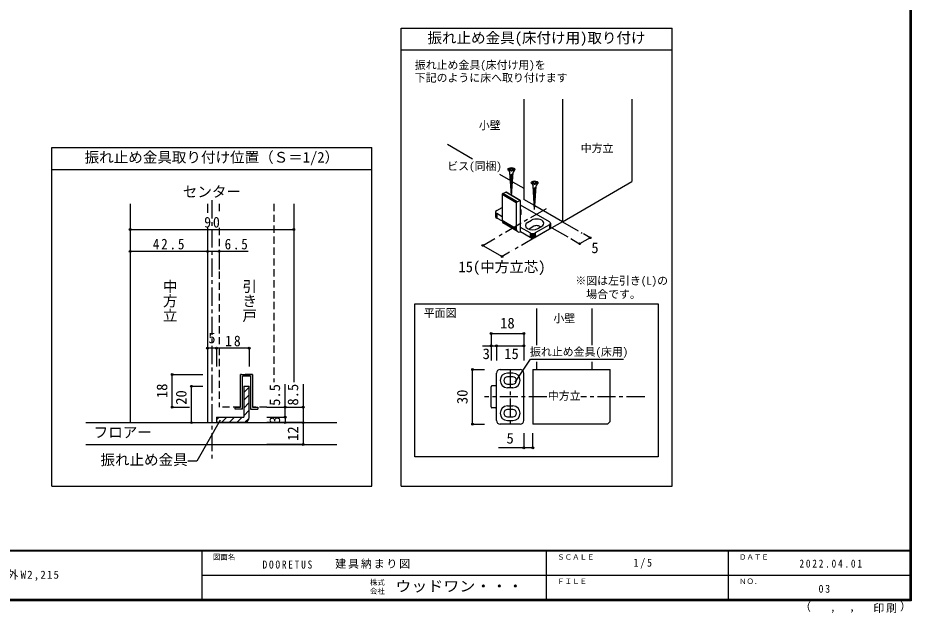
# Model space of a CAD drawing. Units: millimetres at full size, sheet at 1:5, with parts at other scales. Extents: x -973 to 977, y -718 to 696.
# Drawn here: x -251 to 977, y -718 to 100 of the extents above; entities that cross this region are included whole.
import ezdxf
from ezdxf.enums import TextEntityAlignment as Align

# ---------------------------------------------------------------- set-up
doc = ezdxf.new("R2010")
doc.units = ezdxf.units.MM
doc.header["$LTSCALE"] = 5
doc.header["$PDMODE"] = 32
doc.header["$PDSIZE"] = 2.5
doc.linetypes.add('CHAIN1', pattern=[8, 5, -1, 1, -1])
doc.linetypes.add('DASHED2', pattern=[3, 2, -1])
for name, color, linetype in [('0-6_扉', 6, 'Continuous'), ('0-7_金物', 7, 'Continuous'), ('0-A_文字', 3, 'Continuous'), ('0-B_寸法', 7, 'Continuous'), ('1-1_通り芯', 4, 'CHAIN1'), ('1-3_仕上げ', 2, 'Continuous'), ('1-4_枠', 3, 'Continuous'), ('1-6_扉', 7, 'DASHED2'), ('1-7_金物', 7, 'Continuous'), ('1-A_文字', 7, 'Continuous'), ('1-B_寸法', 7, 'Continuous'), ('F-1_枠', 7, 'Continuous')]:
    doc.layers.add(name, color=color, linetype=linetype)
doc.styles.add('@ＭＳ ゴシック', font='')
doc.styles.add('ＭＳ ゴシック', font='')
doc.styles.get('@ＭＳ ゴシック').set_extended_font_data('@MS Gothic')
doc.styles.get('ＭＳ ゴシック').set_extended_font_data('MS Gothic')

msp = doc.modelspace()

# ---------------------------------------------------------------- linework, layer by layer
at = {"layer": '0-6_扉', "color": 2}
for p, q in [((444.128, -11.613), (444.128, -149.351)), ((497.161, -11.613), (497.161, -179.97)), ((592.62, -11.613), (592.62, -124.856)), ((497.161, -179.97), (592.62, -124.856)), ((458.625, -157.722), (444.128, -149.351)), ((497.161, -179.97), (459.35, -158.14))]:
    msp.add_line(p, q, dxfattribs=at)
at = {"layer": '0-6_扉', "color": 7}
for p, q in [((339.404, -73.58), (373.697, -93.379)), ((410.736, -114.763), (425.751, -123.432)), ((428.507, -125.023), (444.128, -134.042))]:
    msp.add_line(p, q, dxfattribs=at)
at = {"layer": '0-7_金物'}
for p, q in [((423.196, -109.249), (425.021, -112.409)), ((423.302, -107.477), (423.302, -108.511)), ((423.302, -107.477), (426.665, -107.477)), ((423.302, -108.511), (426.665, -108.511)), ((426.665, -105.961), (427.699, -105.961)), ((426.665, -107.477), (426.665, -105.961)), ((426.665, -110.027), (426.665, -108.511)), ((426.665, -110.027), (427.699, -110.027)), ((427.699, -107.477), (427.699, -105.961)), ((427.699, -107.477), (431.062, -107.477)), ((427.699, -108.511), (431.062, -108.511)), ((427.699, -110.027), (427.699, -108.511)), ((431.167, -109.249), (429.343, -112.409)), ((431.062, -108.511), (431.062, -107.477)), ((427.094, -143.711), (425.021, -112.409)), ((429.238, -113.983), (425.274, -116.228)), ((429.13, -115.611), (425.374, -117.738)), ((429.023, -117.24), (425.474, -119.249)), ((428.915, -118.868), (425.574, -120.759)), ((428.807, -120.496), (425.674, -122.27)), ((428.699, -122.124), (425.774, -123.78)), ((427.262, -143.811), (429.343, -112.409)), ((428.591, -123.752), (425.874, -125.29)), ((428.483, -125.38), (425.974, -126.801)), ((428.375, -127.008), (426.074, -128.311)), ((428.268, -128.637), (426.174, -129.822)), ((428.16, -130.265), (426.274, -131.332)), ((428.052, -131.893), (426.374, -132.842)), ((427.944, -133.521), (426.474, -134.353)), ((455.016, -127.62), (456.84, -130.78)), ((455.122, -125.848), (455.122, -126.882)), ((455.122, -125.848), (458.484, -125.848)), ((455.122, -126.882), (458.484, -126.882)), ((459.001, -163.399), (456.84, -130.78)), ((461.058, -132.355), (457.093, -134.599)), ((460.95, -133.983), (457.194, -136.109)), ((458.484, -124.332), (459.518, -124.332)), ((458.484, -125.848), (458.484, -124.332)), ((458.484, -128.398), (458.484, -126.882)), ((458.484, -128.398), (459.518, -128.398)), ((459.001, -163.399), (461.162, -130.78)), ((459.518, -125.848), (459.518, -124.332)), ((459.518, -125.848), (462.881, -125.848)), ((459.518, -126.882), (462.881, -126.882)), ((459.518, -128.398), (459.518, -126.882)), ((462.987, -127.62), (461.162, -130.78)), ((462.881, -126.882), (462.881, -125.848)), ((414.527, -142.537), (414.527, -178.261)), ((433.811, -154.028), (414.527, -142.537)), ((433.843, -153.734), (414.56, -142.243)), ((433.939, -153.433), (414.655, -141.942)), ((434.091, -153.145), (414.808, -141.654)), ((434.289, -152.89), (415.006, -141.399)), ((434.52, -152.685), (415.237, -141.194)), ((415.485, -141.053), (419.315, -139.446)), ((434.768, -152.544), (415.485, -141.053)), ((438.846, -150.87), (419.563, -139.379)), ((439.077, -150.881), (419.794, -139.39)), ((439.276, -150.97), (419.992, -139.479)), ((427.836, -135.149), (426.575, -135.863)), ((427.728, -136.777), (426.675, -137.374)), ((427.62, -138.405), (426.775, -138.884)), ((427.512, -140.033), (426.875, -140.395)), ((427.405, -141.662), (426.975, -141.905)), ((460.842, -135.611), (457.294, -137.62)), ((460.735, -137.239), (457.394, -139.13)), ((460.627, -138.867), (457.494, -140.641)), ((460.519, -140.495), (457.594, -142.151)), ((460.411, -142.123), (457.694, -143.662)), ((460.303, -143.751), (457.794, -145.172)), ((460.195, -145.38), (457.894, -146.682)), ((460.087, -147.008), (457.994, -148.193)), ((439.556, -193.836), (439.556, -151.618)), ((479.331, -180.058), (439.556, -157.094)), ((459.979, -148.636), (458.094, -149.703)), ((459.872, -150.264), (458.194, -151.214)), ((459.764, -151.892), (458.294, -152.724)), ((459.656, -153.52), (458.394, -154.234)), ((459.548, -155.148), (458.494, -155.745)), ((459.44, -156.777), (458.594, -157.255)), ((459.332, -158.405), (458.695, -158.766)), ((405.388, -166.79), (405.388, -172.914)), ((405.558, -167.537), (405.558, -173.661)), ((406.058, -168.233), (406.058, -174.357)), ((406.852, -164.749), (414.527, -160.318)), ((406.852, -168.831), (406.852, -174.955)), ((414.527, -173.262), (406.852, -168.831)), ((439.833, -163.728), (439.833, -169.852)), ((459.224, -160.033), (458.795, -160.276)), ((414.631, -179.446), (406.852, -174.955)), ((434.006, -191.35), (414.723, -179.86)), ((434.58, -192.676), (415.297, -181.186)), ((435.493, -193.638), (416.21, -182.148)), ((449.279, -181.079), (454.582, -178.017)), ((479.331, -184.14), (459.885, -195.367)), ((479.331, -184.14), (479.331, -190.264)), ((480.125, -183.543), (480.125, -189.666)), ((480.625, -182.846), (480.625, -188.97)), ((480.795, -182.099), (480.795, -188.223)), ((452.814, -195.367), (439.556, -187.713)), ((452.814, -201.491), (439.556, -193.836)), ((458.118, -186.182), (452.814, -189.243)), ((452.814, -195.367), (452.814, -201.491)), ((453.85, -195.826), (453.85, -201.95)), ((455.056, -196.114), (455.056, -202.238)), ((456.35, -196.213), (456.35, -202.336)), ((457.644, -196.114), (457.644, -202.238)), ((458.85, -195.826), (458.85, -201.95)), ((479.331, -190.264), (459.885, -201.491)), ((459.885, -195.367), (459.885, -201.491)), ((463.421, -189.243), (468.724, -186.182)), ((294.161, -292.721), (629.02, -292.721)), ((629.02, -292.721), (629.02, -502.839))]:
    msp.add_line(p, q, dxfattribs=at)
for points in [[(434.768, -152.544), (438.598, -150.937), (419.315, -139.446)], [(433.811, -154.028), (433.811, -189.752), (414.527, -178.261)], [(629.02, -502.839), (294.161, -502.839), (294.161, -292.721)]]:
    msp.add_lwpolyline(points, dxfattribs=at)
for centre in [(427.182, -107.994), (459.001, -126.365)]:
    msp.add_ellipse(centre, major_axis=(4.71, 0), ratio=0.5, dxfattribs=at)
for centre, major_axis, ratio, start_param, end_param in [((415.485, -142.136), (0.64, 1.074), 0.663414, 0.73181839, 2.30261472), ((419.315, -140.529), (0.64, 1.074), 0.663414, 6.22960554, 7.0150037), ((434.768, -153.626), (0.64, 1.074), 0.663414, 0.73181839, 2.30261472), ((438.598, -152.019), (0.64, 1.074), 0.663414, 5.44420737, 7.0150037), ((410.388, -166.79), (-5, 0), 0.57735, 5.49778714, 7.06858347), ((429.833, -163.728), (10, 0), 0.57735, 6.04714601, 6.5192246), ((429.833, -169.852), (10, 0), 0.57735, 6.04714601, 6.5192246), ((410.388, -172.914), (-5, 0), 0.57735, 6.28318531, 7.06858347), ((420.272, -175.85), (3.839, 6.443), 0.663414, 2.30261472, 3.08801288), ((456.35, -185.161), (10, 0), 0.57735, 2.35619449, 5.49778714), ((461.653, -182.099), (10, 0), 0.57735, 5.49778714, 8.6393798), ((475.795, -182.099), (-5, 0), 0.57735, 2.35619449, 3.92699082), ((439.556, -187.341), (3.839, 6.443), 0.663414, 2.30261472, 3.87341104), ((456.35, -191.285), (5, 0), 0.57735, 2.35619449, 2.78022553), ((456.35, -193.326), (-5, 0), 0.57735, 0.78539816, 2.35619449), ((461.653, -188.223), (5, 0), 0.57735, 0.26179939, 2.35619449), ((475.795, -188.223), (-5, 0), 0.57735, 2.35619449, 3.14159265), ((456.35, -199.45), (-5, 0), 0.57735, 0.78539816, 2.35619449)]:
    msp.add_ellipse(centre, major_axis=major_axis, ratio=ratio, start_param=start_param, end_param=end_param, dxfattribs=at)
at = {"layer": '0-A_文字'}
for p, q in [((275.297, 85.992), (648.009, 85.992)), ((275.297, -543.141), (275.297, 85.992)), ((648.009, -543.141), (648.009, 85.992)), ((275.297, 55.992), (648.009, 55.992)), ((-204.703, -78.141), (235.297, -78.141)), ((-204.703, -543.141), (-204.703, -78.141)), ((235.297, -543.141), (235.297, -78.141)), ((-204.703, -108.141), (235.297, -108.141)), ((-204.703, -543.141), (235.297, -543.141)), ((275.297, -543.141), (648.009, -543.141))]:
    msp.add_line(p, q, dxfattribs=at)
at = {"layer": '0-A_文字', "color": 4}
for p, q in [((432.018, -400.383), (453.242, -369.015)), ((453.242, -369.015), (581.23, -369.015))]:
    msp.add_line(p, q, dxfattribs=at)
at = {"layer": '0-B_寸法', "color": 4, "linetype": 'CHAIN1'}
for p, q in [((475.064, -162.109), (406.493, -201.699)), ((497.161, -179.97), (427.696, -220.075)), ((497.161, -179.97), (524.267, -195.62)), ((482.866, -188.223), (512.263, -205.195))]:
    msp.add_line(p, q, dxfattribs=at)
at = {"layer": '0-B_寸法', "color": 4}
for p, q in [((387.709, -212.544), (404.352, -202.934)), ((512.263, -205.195), (520.904, -210.184)), ((535.198, -201.931), (520.904, -210.184)), ((535.198, -201.931), (526.227, -196.751)), ((387.709, -212.544), (414.225, -227.853)), ((424.683, -221.815), (414.225, -227.853))]:
    msp.add_line(p, q, dxfattribs=at)
at = {"layer": '0-B_寸法'}
for p in [(535.198, -201.931), (387.709, -212.544), (520.904, -210.184), (414.225, -227.853)]:
    msp.add_point(p, dxfattribs=at)
at = {"layer": '1-1_通り芯'}
msp.add_line((15.297, -150.494), (15.297, -508.431), dxfattribs=at)
at = {"layer": '1-3_仕上げ'}
for p, q in [((-158.209, -456.084), (187.285, -456.084)), ((-158.209, -486.084), (187.285, -486.084))]:
    msp.add_line(p, q, dxfattribs=at)
at = {"layer": '1-4_枠'}
for p, q in [((-97.203, -155.293), (-97.203, -456.084)), ((9.047, -155.293), (9.047, -167.939)), ((127.797, -155.293), (127.797, -400.491)), ((9.047, -188.458), (9.047, -456.084)), ((456.611, -383.121), (456.611, -458.121)), ((456.611, -383.121), (562.861, -383.121)), ((562.861, -454.585), (562.861, -383.121)), ((559.325, -458.121), (456.611, -458.121)), ((562.861, -454.585), (559.325, -458.121))]:
    msp.add_line(p, q, dxfattribs=at)
at = {"layer": '1-4_枠', "color": 7}
for p, q in [((461.611, -299.171), (461.611, -349.744)), ((537.861, -299.171), (537.861, -349.744)), ((461.611, -372.712), (461.611, -383.121)), ((537.861, -372.712), (537.861, -383.121))]:
    msp.add_line(p, q, dxfattribs=at)
at = {"layer": '1-4_枠', "color": 4, "linetype": 'CHAIN1'}
for p, q in [((425.361, -383.121), (425.361, -458.121)), ((475.96, -420.621), (389.907, -420.621)), ((610.361, -420.621), (522.685, -420.621))]:
    msp.add_line(p, q, dxfattribs=at)
at = {"layer": '1-6_扉'}
for p, q in [((25.297, -155.293), (25.297, -167.939)), ((100.297, -155.293), (100.297, -400.491)), ((25.297, -188.458), (25.297, -434.834)), ((70.922, -389.834), (54.672, -389.834)), ((54.672, -434.834), (54.672, -389.834)), ((70.922, -389.834), (70.922, -434.834)), ((54.672, -434.834), (25.297, -434.834)), ((90.922, -434.834), (70.922, -434.834))]:
    msp.add_line(p, q, dxfattribs=at)
at = {"layer": '1-7_金物'}
for p, q in [((54.672, -389.834), (70.922, -389.834)), ((68.422, -392.334), (57.172, -392.334)), ((57.172, -437.334), (57.172, -392.334)), ((68.422, -392.334), (68.422, -437.334)), ((70.922, -389.834), (70.922, -434.834)), ((406.611, -453.121), (406.611, -388.121)), ((411.611, -383.121), (439.111, -383.121)), ((429.111, -388.121), (421.611, -388.121)), ((444.111, -453.121), (444.111, -388.121)), ((429.111, -393.121), (421.611, -393.121)), ((421.611, -403.121), (429.111, -403.121)), ((399.111, -434.371), (399.111, -406.871)), ((405.361, -405.621), (400.361, -405.621)), ((429.111, -408.121), (421.611, -408.121)), ((57.172, -437.334), (47.172, -437.334)), ((68.422, -437.334), (78.422, -437.334)), ((405.361, -435.621), (400.361, -435.621)), ((421.611, -433.121), (429.111, -433.121)), ((429.111, -438.121), (421.611, -438.121)), ((421.611, -448.121), (429.111, -448.121)), ((421.611, -453.121), (429.111, -453.121)), ((439.111, -458.121), (411.611, -458.121))]:
    msp.add_line(p, q, dxfattribs=at)
at = {"layer": '1-7_金物', "color": 3}
for p, q in [((59.047, -406.084), (59.047, -448.584)), ((59.047, -406.084), (66.547, -406.084)), ((66.547, -448.584), (66.547, -406.084)), ((21.547, -448.584), (59.047, -448.584)), ((21.547, -448.584), (21.547, -456.084)), ((59.047, -456.084), (21.547, -456.084))]:
    msp.add_line(p, q, dxfattribs=at)
at = {"layer": '1-7_金物', "color": 4}
for p, q in [((59.047, -414.79), (66.547, -407.29)), ((59.047, -425.397), (66.547, -417.897)), ((59.047, -436.003), (66.547, -428.503)), ((59.047, -446.61), (66.547, -439.11)), ((21.547, -452.29), (25.253, -448.584)), ((28.36, -456.084), (35.86, -448.584)), ((38.967, -456.084), (46.466, -448.584)), ((49.573, -456.084), (57.073, -448.584)), ((60.282, -455.982), (66.447, -449.816))]:
    msp.add_line(p, q, dxfattribs=at)
at = {"layer": '1-7_金物'}
for points in [[(47.172, -437.334), (47.172, -434.834), (54.672, -434.834), (54.672, -389.834)], [(70.922, -434.834), (78.422, -434.834), (78.422, -437.334)]]:
    msp.add_lwpolyline(points, dxfattribs=at)
for centre, radius, start, end in [((411.611, -388.121), 5, 90, 180), ((421.611, -398.121), 10, 90, 270), ((429.111, -398.121), 10, 270, 90), ((439.111, -388.121), 5, 0, 90), ((421.611, -398.121), 5, 90, 270), ((429.111, -398.121), 5, 270, 90), ((400.361, -406.871), 1.25, 90, 180), ((405.361, -406.871), 1.25, 0, 90), ((400.361, -434.371), 1.25, 180, 270), ((405.361, -434.371), 1.25, 270, 0), ((421.611, -443.121), 10, 90, 270), ((421.611, -443.121), 5, 90, 270), ((429.111, -443.121), 10, 270, 90), ((429.111, -443.121), 5, 270, 90), ((411.611, -453.121), 5, 180, 270), ((439.111, -453.121), 5, 270, 0)]:
    msp.add_arc(centre, radius, start, end, dxfattribs=at)
at = {"layer": '1-7_金物', "color": 3}
msp.add_arc((59.047, -448.584), 7.5, 270, 0, dxfattribs=at)
at = {"layer": '1-A_文字'}
msp.add_lwpolyline([(26.847, -452.872), (-5.445, -508.803), (-17.945, -508.803)], dxfattribs=at)
at = {"layer": '1-B_寸法', "color": 4}
for p, q in [((-97.203, -190.723), (127.797, -190.723)), ((-97.203, -220.723), (-97.203, -245.723)), ((9.047, -220.723), (-97.203, -220.723)), ((25.297, -220.723), (25.297, -245.723)), ((399.111, -333.513), (399.111, -350.621)), ((9.047, -353.809), (9.047, -378.809)), ((21.547, -353.809), (9.047, -353.809)), ((21.547, -353.809), (21.547, -378.809)), ((66.547, -353.809), (21.547, -353.809)), ((66.547, -353.809), (66.547, -378.809)), ((387.546, -350.621), (406.611, -350.621)), ((399.111, -350.621), (399.111, -370.621)), ((406.611, -350.621), (444.111, -350.621)), ((406.611, -350.621), (406.611, -370.621)), ((444.111, -350.621), (444.111, -370.621)), ((-39.149, -434.834), (-39.149, -389.834)), ((-39.149, -389.834), (2.797, -389.834)), ((115.922, -448.584), (115.922, -402.991)), ((140.922, -402.991), (140.922, -456.084)), ((-12.733, -406.084), (2.797, -406.084)), ((-12.733, -456.084), (-12.733, -406.084)), ((-39.149, -434.834), (-15.369, -434.834)), ((90.922, -434.834), (140.922, -434.834)), ((90.922, -448.584), (115.922, -448.584)), ((115.922, -448.584), (115.922, -456.084)), ((-12.733, -456.084), (2.797, -456.084)), ((140.922, -456.084), (90.922, -456.084)), ((140.922, -456.084), (140.922, -486.084)), ((373.728, -458.121), (389.907, -458.121)), ((444.111, -470.621), (444.111, -490.637)), ((456.611, -490.637), (456.611, -470.621)), ((140.922, -486.084), (90.922, -486.084)), ((456.611, -490.637), (409.233, -490.637))]:
    msp.add_line(p, q, dxfattribs=at)
for points in [[(65.297, -220.723), (9.047, -220.723), (9.047, -245.723)], [(399.111, -333.513), (444.111, -333.513), (444.111, -350.621)], [(373.728, -458.121), (373.728, -383.121), (389.907, -383.121)]]:
    msp.add_lwpolyline(points, dxfattribs=at)
at = {"layer": '1-B_寸法'}
for p in [(-97.203, -190.723), (127.797, -190.723), (-97.203, -220.723), (9.047, -220.723), (25.297, -220.723), (399.111, -333.513), (444.111, -333.513), (9.047, -353.809), (21.547, -353.809), (66.547, -353.809), (399.111, -350.621), (406.611, -350.621), (444.111, -350.621), (-39.149, -389.834), (373.728, -383.121), (-12.733, -406.084), (-39.149, -434.834), (115.922, -434.834), (140.922, -434.834), (115.922, -448.584), (-12.733, -456.084), (115.922, -456.084), (140.922, -456.084), (373.728, -458.121), (140.922, -486.084), (444.111, -490.637), (456.611, -490.637)]:
    msp.add_point(p, dxfattribs=at)
at = {"layer": 'F-1_枠', "color": 6}
for p, q in [((974.986, 695.833), (974.986, -700.833)), ((975.82, 695.833), (975.82, -700.833)), ((976.653, 695.833), (976.653, -700.833)), ((976.653, -631.667), (-973.347, -631.667)), ((976.653, -632.5), (-973.347, -632.5)), ((1.653, -632.5), (1.653, -699.167)), ((474.986, -632.5), (474.986, -699.167)), ((724.986, -632.5), (724.986, -699.167)), ((1.653, -665.833), (974.986, -665.834)), ((976.653, -699.167), (-973.347, -699.167)), ((976.653, -700), (-973.347, -700)), ((976.653, -700.833), (-973.347, -700.833))]:
    msp.add_line(p, q, dxfattribs=at)

# ---------------------------------------------------------------- texts
at = {"layer": '0-A_文字', "color": 7, "style": 'ＭＳ ゴシック'}
for s, height, p in [('振れ止め金具(床付け用)取り付け', 14.66, (311.653, 60.992)), ('振れ止め金具(床付け用)を', 11, (294.206, 26.533)), ('下記のように床へ取り付けます', 11, (294.206, 8.997)), ('小壁', 11, (382.315, -56.384)), ('中方立', 11, (522.39, -87.832)), ('振れ止め金具取り付け位置（Ｓ＝1/2）', 14.66, (-159.703, -103.141)), ('平面図', 11, (306.603, -314.197)), ('小壁', 11, (484.736, -321.629)), ('中方立', 11, (477.236, -428.121))]:
    msp.add_text(s, height=height, dxfattribs=at).set_placement(p, align=Align.BOTTOM_LEFT)
at = {"layer": '0-B_寸法', "style": 'ＭＳ ゴシック'}
for s, height, p in [('ビス(同梱)', 11, (338.929, -112.509)), ('5', 14.66, (536.969, -227.5)), ('15(中方立芯)', 14.66, (354.225, -253.713)), ('※図は左引き(L)の', 11, (514.959, -269.859)), ('\u3000場合です。', 11, (514.959, -288.44))]:
    msp.add_text(s, height=height, dxfattribs=at).set_placement(p, align=Align.BOTTOM_LEFT)
at = {"layer": '1-A_文字', "style": 'ＭＳ ゴシック'}
for s, height, p in [('センター', 14.66, (-24.703, -150.494)), ('振れ止め金具(床用)', 11, (452.646, -367.516)), ('フロアー', 14.66, (-147.196, -481.084)), ('振れ止め金具', 14.66, (-137.945, -518.803))]:
    msp.add_text(s, height=height, dxfattribs=at).set_placement(p, align=Align.BOTTOM_LEFT)
at = {"layer": '1-A_文字', "style": '@ＭＳ ゴシック'}
for s, p in [('中方立', (-54.078, -258.653)), ('引き戸', (55.297, -258.653))]:
    msp.add_text(s, height=14.66, rotation=270, dxfattribs=at).set_placement(p, align=Align.BOTTOM_LEFT)
at = {"layer": '1-B_寸法', "style": 'ＭＳ ゴシック'}
for s, p in [('18', (411.611, -331.013)), ('5', (10.297, -351.309)), ('3', (387.546, -373.121)), ('15', (417.236, -373.121)), ('5', (420.361, -489.248))]:
    msp.add_text(s, height=14.66, dxfattribs=at).set_placement(p, align=Align.BOTTOM_LEFT)
for s, p in [('18', (-41.649, -422.334)), ('5.5', (113.422, -432.991)), ('8.5', (138.422, -432.632)), ('20', (-15.233, -431.484)), ('30', (371.228, -430.621)), ('3', (113.422, -457.334)), ('12', (138.422, -481.084))]:
    msp.add_text(s, height=14.66, rotation=90, dxfattribs=at).set_placement(p, align=Align.BOTTOM_LEFT)
at = {"layer": '1-B_寸法', "char_height": 14.66, "attachment_point": 7, "style": 'ＭＳ ゴシック'}
for s, insert in [('\\T1.27;\\W0.95;90', (4.672, -188.223)), ('\\T1.28;\\W0.9;42.5', (-65.953, -218.223)), ('\\T1.27;\\W0.9;6.5', (32.797, -218.223)), ('\\T1.27;\\W0.95;18', (33.422, -351.309))]:
    msp.add_mtext(s, dxfattribs=dict(at, insert=insert))
at = {"layer": 'F-1_枠', "style": 'ＭＳ ゴシック'}
for s, height, p in [('図面名', 7.331, (16.653, -646.667)), ('ＳＣＡＬＥ', 7.331, (489.986, -646.667)), ('ＤＡＴＥ', 7.331, (739.986, -646.667)), ('株式', 7.331, (232.486, -681.5)), ('ＦＩＬＥ', 7.331, (489.986, -680)), ('ＮＯ．', 7.331, (739.986, -680.001)), ('会社', 7.331, (232.486, -693.5)), ('（', 11, (823.992, -718.052)), ('）', 11, (961.387, -717.355)), (',', 11, (865.199, -718.052)), (',', 11, (891.686, -717.588))]:
    msp.add_text(s, height=height, dxfattribs=at).set_placement(p, align=Align.BOTTOM_LEFT)
at = {"layer": 'F-1_枠', "style": 'ＭＳ ゴシック', "width": 1.1}
msp.add_text('ウッドワン・・・', height=14.66, dxfattribs=at).set_placement((267.486, -692.5), align=Align.BOTTOM_LEFT)
at = {"layer": 'F-1_枠', "char_height": 11, "attachment_point": 7, "style": 'ＭＳ ゴシック'}
for s, insert in [('\\T1.39;\\W0.85;DOORETUS', (84.986, -656.798)), ('\\T1.17;建具納まり図', (185.035, -656.798)), ('\\T1.38;\\W0.9;1/5', (594.986, -656.667)), ('\\T1.39;\\W0.85;2022.04.01', (823.111, -655.417)), ('\\T1.21;ドレタス\u3000幅広片引き戸\u3000上吊りタイプ\u3000固定枠90巾\u3000枠外H2,035\u3000枠外W2,215', (-846.68, -673.333)), ('\\T1.36;\\W0.9;03', (849.361, -690.001)), ('\\T1.17;印刷', (924.678, -717.82))]:
    msp.add_mtext(s, dxfattribs=dict(at, insert=insert))

doc.saveas('drawing.dxf')
